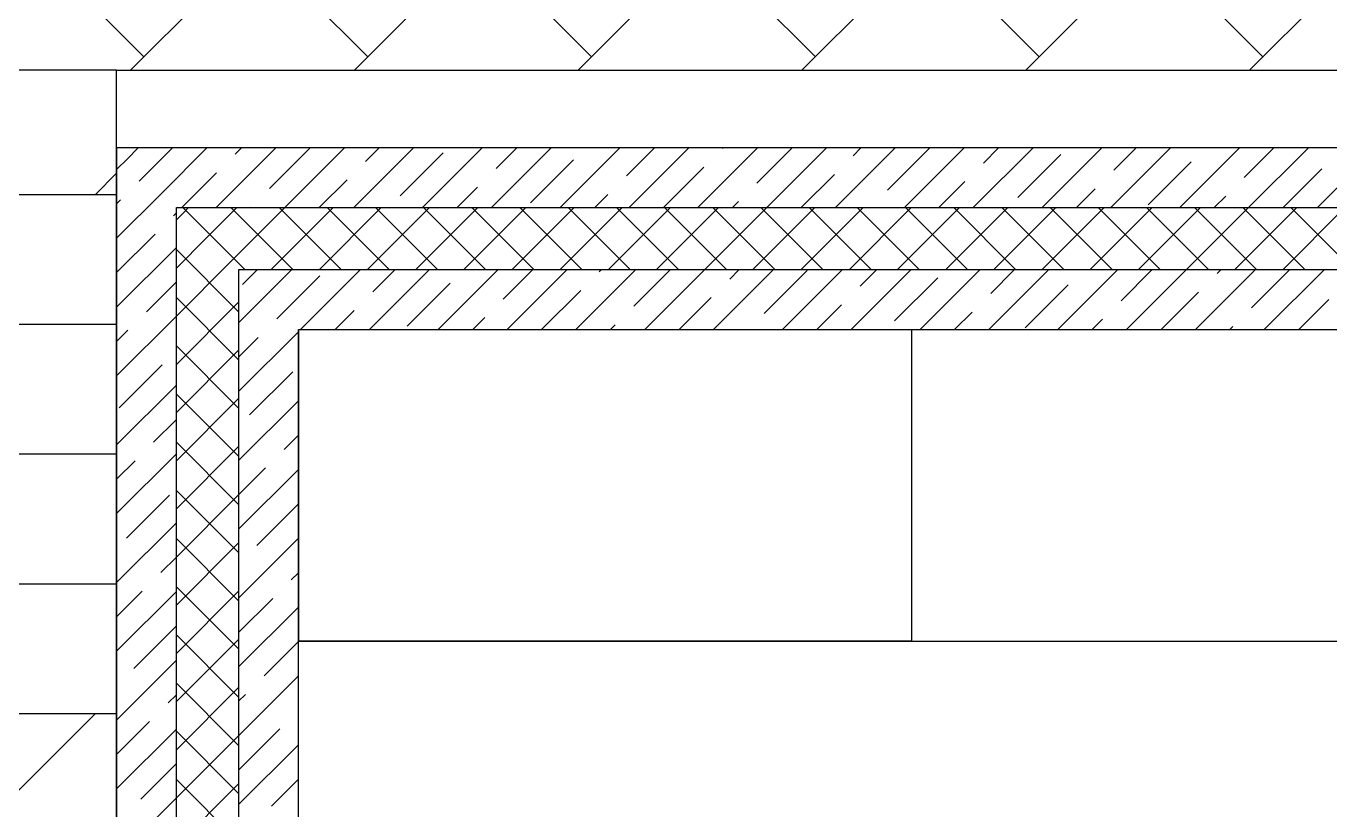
# Model space of a CAD drawing. Header units: millimetres. Extents: x 53645 to 137188, y 78097 to 135533.
# Drawn here: x 62177 to 64688, y 92928 to 94438 of the extents above; entities that cross this region are included whole.
import ezdxf

# ---------------------------------------------------------------- set-up
doc = ezdxf.new("R2010")
doc.units = ezdxf.units.MM
doc.layers.add('GP-POKRITIE1', color=7, linetype='Continuous', lineweight=9)

# ---------------------------------------------------------------- blocks, each defined once
blk = doc.blocks.new('3432')
h = blk.add_hatch()
h.set_pattern_fill('DOLMIT', color=0, scale=1000)
h.set_pattern_definition([(0, (-34939.94, -41137.03), (0, 250), []), (45, (-34939.94, -41137), (-500, 500), [353.553, -707.107])])
h.paths.add_polyline_path([(-16750.5, 9650), (-19750.5, 9650), (-19750.5, 5124.9), (-19750.5, 0), (-16750.5, 0)])
at = {"color": 0}
for points in [[(-16750.5, 9650), (-19750.5, 9650), (-19750.5, 5124.9), (-19750.5, 0), (-16750.5, 0)], [(-16400.5, 9150.1), (-15219.4, 9150.1), (-15219.4, 8550.1), (-16400.5, 8550.1)], [(-16400.5, 9149.8), (-16400.5, 8550.2), (-15900.5, 8550.2), (-15900.5, 8550.2), (-12720.5, 8550), (-12720.5, 5900), (-12120.5, 5900), (-12120.5, 9150)]]:
    blk.add_lwpolyline(points, close=True, dxfattribs=at)
for points in [[(-16750.5, 9650), (-5175.3, 9650)], [(-16750.5, 9500), (-16750.5, 7730.1)], [(-7150.5, 9500), (-16750.5, 9500)], [(-16729.8, 9479.3), (-16709.1, 9500)], [(-16696.6, 9446.2), (-16642.8, 9500)], [(-16663.5, 9413), (-16576.5, 9500)], [(-16558.9, 9385), (-16443.9, 9500)], [(-16522.1, 9488.1), (-16510.2, 9500)], [(-16455.8, 9421.8), (-16377.7, 9500)], [(-16426.4, 9385), (-16311.4, 9500)], [(-16293.8, 9385), (-16178.8, 9500)], [(-16270.9, 9474.2), (-16245.1, 9500)], [(-16161.2, 9385), (-16046.2, 9500)], [(-16028.6, 9385), (-15913.6, 9500)], [(-16019.6, 9460.3), (-15979.9, 9500)], [(-15896, 9385), (-15781, 9500)], [(-15768.4, 9446.3), (-15714.7, 9500)], [(-15763.4, 9385), (-15648.4, 9500)], [(-15630.9, 9385), (-15515.9, 9500)], [(-15583.5, 9498.7), (-15582.2, 9500)], [(-15517.2, 9432.4), (-15449.6, 9500)], [(-15498.3, 9385), (-15383.3, 9500)], [(-15365.7, 9385), (-15250.7, 9500)], [(-15332.2, 9484.8), (-15317, 9500)], [(-15265.9, 9418.5), (-15184.4, 9500)], [(-15233.1, 9385), (-15118.1, 9500)], [(-15100.5, 9385), (-14985.5, 9500)], [(-15081, 9470.9), (-15051.8, 9500)], [(-14968, 9385), (-14853, 9500)], [(-14835.4, 9385), (-14720.4, 9500)], [(-14829.7, 9456.9), (-14786.7, 9500)], [(-14702.8, 9385), (-14587.8, 9500)], [(-14578.5, 9443), (-14521.5, 9500)], [(-14570.2, 9385), (-14455.2, 9500)], [(-14437.6, 9385), (-14322.6, 9500)], [(-16750.5, 9458.6), (-16729.8, 9479.3)], [(-16204.6, 9407.9), (-16121.7, 9490.7)], [(-15953.4, 9394), (-15870.5, 9476.8)], [(-15014.7, 9404.6), (-14931.8, 9487.4)], [(-14763.4, 9390.6), (-14680.6, 9473.5)], [(-16707.1, 9435.7), (-16696.6, 9446.2)], [(-16625.2, 9385), (-16557.9, 9452.3)], [(-15697.2, 9385), (-15619.2, 9462.9)], [(-15432, 9385), (-15368, 9449)], [(-14503.9, 9385), (-14429.3, 9459.6)], [(-16360.1, 9385), (-16306.7, 9438.4)], [(-16094.9, 9385), (-16055.4, 9424.5)], [(-15166.8, 9385), (-15116.8, 9435.1)], [(-14901.7, 9385), (-14865.5, 9421.1)], [(-16750.5, 9326.1), (-16663.5, 9413)], [(-16750.5, 9392.3), (-16742.9, 9399.9)], [(-15829.7, 9385), (-15804.2, 9410.5)], [(-15564.6, 9385), (-15553, 9396.6)], [(-14636.5, 9385), (-14614.3, 9407.2)], [(-16640.8, 9369.4), (-16635.5, 9374.8)], [(-16635.5, 7730.1), (-16635.5, 9385)], [(-16635.5, 7730.1), (-16635.5, 9385)], [(-16635.5, 9385), (-7150.5, 9385)], [(-16635.5, 9385), (-7150.5, 9385)], [(-16635.5, 9361.5), (-16623.7, 9373.3)], [(-16623.7, 9373.3), (-16612, 9385)], [(-16503.2, 9265), (-16623.2, 9385)], [(-16577.3, 9326.8), (-16519.2, 9385)], [(-16530.9, 9280.4), (-16426.4, 9385)], [(-16410.4, 9265), (-16530.4, 9385)], [(-16492.7, 9385), (-16491.6, 9386)], [(-16453.6, 9265), (-16333.6, 9385)], [(-16317.6, 9265), (-16437.6, 9385)], [(-16360.7, 9265), (-16240.7, 9385)], [(-16224.8, 9265), (-16344.8, 9385)], [(-16267.9, 9265), (-16147.9, 9385)], [(-16132, 9265), (-16252, 9385)], [(-16175.1, 9265), (-16055.1, 9385)], [(-16039.2, 9265), (-16159.2, 9385)], [(-16082.3, 9265), (-15962.3, 9385)], [(-15946.4, 9265), (-16066.4, 9385)], [(-15989.5, 9265), (-15869.5, 9385)], [(-15853.6, 9265), (-15973.6, 9385)], [(-15896.7, 9265), (-15776.7, 9385)], [(-15760.8, 9265), (-15880.8, 9385)], [(-15803.9, 9265), (-15683.9, 9385)], [(-15667.9, 9265), (-15787.9, 9385)], [(-15711.1, 9265), (-15591.1, 9385)], [(-15575.1, 9265), (-15695.1, 9385)], [(-15618.3, 9265), (-15498.3, 9385)], [(-15482.3, 9265), (-15602.3, 9385)], [(-15525.5, 9265), (-15405.5, 9385)], [(-15389.5, 9265), (-15509.5, 9385)], [(-15432.7, 9265), (-15312.7, 9385)], [(-15296.7, 9265), (-15416.7, 9385)], [(-15339.9, 9265), (-15219.9, 9385)], [(-15203.9, 9265), (-15323.9, 9385)], [(-15247.1, 9265), (-15127.1, 9385)], [(-15111.1, 9265), (-15231.1, 9385)], [(-15154.2, 9265), (-15034.2, 9385)], [(-15018.3, 9265), (-15138.3, 9385)], [(-15061.4, 9265), (-14941.4, 9385)], [(-14925.5, 9265), (-15045.5, 9385)], [(-14968.6, 9265), (-14848.6, 9385)], [(-14832.7, 9265), (-14952.7, 9385)], [(-14875.8, 9265), (-14755.8, 9385)], [(-14739.9, 9265), (-14859.9, 9385)], [(-14783, 9265), (-14663, 9385)], [(-14647.1, 9265), (-14767.1, 9385)], [(-14690.2, 9265), (-14570.2, 9385)], [(-14554.3, 9265), (-14674.3, 9385)], [(-14597.4, 9265), (-14477.4, 9385)], [(-14461.4, 9265), (-14581.4, 9385)], [(-14504.6, 9265), (-14384.6, 9385)], [(-14368.6, 9265), (-14488.6, 9385)], [(-16750.5, 9259.8), (-16676.6, 9333.6)], [(-16635.5, 9268.7), (-16577.3, 9326.8)], [(-16750.5, 9193.5), (-16635.5, 9308.5)], [(-16515.5, 9184.4), (-16635.5, 9304.4)], [(-16635.5, 9175.9), (-16530.9, 9280.4)], [(-16693.2, 9184.5), (-16635.5, 9242.2)], [(-16515.5, 9265), (-16515.5, 7730.1)], [(-16515.5, 9265), (-16515.5, 7730.1)], [(-7150.5, 9265), (-16515.5, 9265)], [(-7150.5, 9265), (-16515.5, 9265)], [(-16508.2, 9236.9), (-16497.8, 9247.3)], [(-16497.8, 9247.3), (-16480.1, 9265)], [(-16464.6, 9214.2), (-16413.8, 9265)], [(-16431.5, 9181), (-16359.1, 9253.4)], [(-16396.2, 9150), (-16281.2, 9265)], [(-16263.6, 9150), (-16148.6, 9265)], [(-16257, 9222.9), (-16214.9, 9265)], [(-16131, 9150), (-16016, 9265)], [(-16005.7, 9209), (-15949.7, 9265)], [(-15998.4, 9150), (-15883.4, 9265)], [(-15865.9, 9150), (-15750.9, 9265)], [(-15820.8, 9261.4), (-15817.2, 9265)], [(-15754.5, 9195.1), (-15684.6, 9265)], [(-15733.3, 9150), (-15618.3, 9265)], [(-15600.7, 9150), (-15485.7, 9265)], [(-15569.5, 9247.5), (-15552, 9265)], [(-15503.2, 9181.2), (-15420.4, 9264)], [(-15468.1, 9150), (-15353.1, 9265)], [(-15335.5, 9150), (-15220.5, 9265)], [(-15318.3, 9233.5), (-15286.8, 9265)], [(-15252, 9167.2), (-15169.1, 9250.1)], [(-15203, 9150), (-15088, 9265)], [(-15070.4, 9150), (-14955.4, 9265)], [(-15067, 9219.6), (-15021.7, 9265)], [(-14937.8, 9150), (-14822.8, 9265)], [(-14815.8, 9205.7), (-14756.5, 9265)], [(-14805.2, 9150), (-14690.2, 9265)], [(-14672.6, 9150), (-14557.6, 9265)], [(-14630.8, 9258.1), (-14623.9, 9265)], [(-14564.6, 9191.8), (-14491.3, 9265)], [(-14540, 9150), (-14425, 9265)], [(-16190.7, 9156.6), (-16107.8, 9239.5)], [(-15932.2, 9150), (-15856.6, 9225.6)], [(-15000.8, 9153.3), (-14917.9, 9236.2)], [(-14738.9, 9150), (-14666.6, 9222.3)], [(-16515.5, 9091.6), (-16635.5, 9211.6)], [(-16635.5, 9083.1), (-16515.5, 9203.1)], [(-16515.5, 9163.3), (-16464.6, 9214.2)], [(-15667, 9150), (-15605.3, 9211.7)], [(-15401.8, 9150), (-15354.1, 9197.7)], [(-14473.7, 9150), (-14415.4, 9208.3)], [(-16750.5, 9060.9), (-16635.5, 9175.9)], [(-16441.9, 9170.6), (-16431.5, 9181)], [(-16329.9, 9150), (-16292.8, 9187.1)], [(-16064.7, 9150), (-16041.5, 9173.2)], [(-15136.7, 9150), (-15102.8, 9183.8)], [(-14871.5, 9150), (-14851.6, 9169.9)], [(-16750.5, 9127.2), (-16729, 9148.7)], [(-16515.5, 9030.7), (-16400.5, 9145.7)], [(-16400.5, 7730.1), (-16400.5, 9150)], [(-16400.5, 9150), (-7150.5, 9150)], [(-15799.6, 9150), (-15790.3, 9159.3)], [(-14606.3, 9150), (-14600.4, 9156)], [(-16515.5, 8998.8), (-16635.5, 9118.8)], [(-16515.5, 9097), (-16477.7, 9134.8)], [(-16635.5, 8990.3), (-16515.5, 9110.3)], [(-16745.5, 8999.5), (-16662.7, 9082.4)], [(-16494.3, 8985.6), (-16411.4, 9068.5)], [(-16750.5, 8928.3), (-16635.5, 9043.3)], [(-16515.5, 8906), (-16635.5, 9026)], [(-16635.5, 8897.5), (-16515.5, 9017.5)], [(-16515.5, 8898.1), (-16400.5, 9013.1)], [(-16679.2, 8933.2), (-16635.5, 8977)], [(-16428, 8919.3), (-16400.5, 8946.8)], [(-16515.5, 8813.2), (-16635.5, 8933.2)], [(-16635.5, 8804.7), (-16515.5, 8924.7)], [(-16750.5, 8795.7), (-16635.5, 8910.7)], [(-16750.5, 8862), (-16715, 8897.4)], [(-16515.5, 8831.8), (-16463.8, 8883.5)], [(-16515.5, 8765.6), (-16400.5, 8880.6)], [(-16515.5, 8720.4), (-16635.5, 8840.4)], [(-16731.6, 8748.3), (-16648.8, 8831.2)], [(-16635.5, 8711.8), (-16515.5, 8831.8)], [(-16480.4, 8734.4), (-16400.5, 8814.3)], [(-16750.5, 8663.1), (-16635.5, 8778.1)], [(-16515.5, 8627.6), (-16635.5, 8747.6)], [(-16515.5, 8633), (-16400.5, 8748)], [(-16635.5, 8619), (-16515.5, 8739)], [(-16665.3, 8682), (-16635.5, 8711.8)], [(-16414.1, 8668.1), (-16400.5, 8681.7)], [(-16750.5, 8596.8), (-16701.1, 8646.2)], [(-16750.5, 8530.6), (-16635.5, 8645.6)], [(-16515.5, 8534.8), (-16635.5, 8654.8)], [(-16635.5, 8526.2), (-16515.5, 8646.2)], [(-16515.5, 8566.7), (-16449.9, 8632.3)], [(-16515.5, 8500.4), (-16400.5, 8615.4)], [(-16717.7, 8497), (-16635.5, 8579.3)], [(-16515.5, 8442), (-16635.5, 8562)], [(-16635.5, 8433.4), (-16515.5, 8553.4)], [(-16466.5, 8483.1), (-16400.5, 8549.1)], [(-16750.5, 8398), (-16635.5, 8513)], [(-16515.5, 8349.2), (-16635.5, 8469.2)], [(-16515.5, 8367.8), (-16400.5, 8482.8)], [(-16651.4, 8430.8), (-16635.5, 8446.7)], [(-16635.5, 8340.6), (-16515.5, 8460.6)], [(-16515.5, 8434.1), (-16502.2, 8447.3)], [(-16750.5, 8331.7), (-16687.2, 8395)], [(-16750.5, 8265.4), (-16635.5, 8380.4)], [(-16515.5, 8256.4), (-16635.5, 8376.4)], [(-16635.5, 8247.8), (-16515.5, 8367.8)], [(-16515.5, 8301.5), (-16436, 8381)], [(-16515.5, 8235.2), (-16400.5, 8350.2)], [(-16703.8, 8245.8), (-16635.5, 8314.1)], [(-16515.5, 8163.6), (-16635.5, 8283.6)], [(-16635.5, 8155), (-16515.5, 8275)], [(-16452.5, 8231.9), (-16400.5, 8283.9)], [(-16750.5, 8132.8), (-16635.5, 8247.8)]]:
    blk.add_lwpolyline(points, dxfattribs=at)

msp = doc.modelspace()

# ---------------------------------------------------------------- hatches: boundary and pattern name
at = {"layer": 'GP-POKRITIE1', "ltscale": 100}
h = msp.add_hatch(dxfattribs=at)
h.set_pattern_fill('AR-HBONE', color=252, scale=3, angle=90)
h.set_pattern_definition([(135, (91714.96, -74594.3), (-431.0523, 7e-14), [914.4, -304.8]), (225, (91499.43, -74378.8), (-431.0523, 7e-14), [914.4, -304.8])])
h.paths.add_polyline_path([(61350.8, 95352.7), (73026, 95352.9), (73026, 96202.8), (77926, 96202.8), (77926, 95352.8), (89579.3, 95352.8), (83067.3, 84852.8), (80101, 84852.8), (80101, 83702.8), (59350.8, 83702.5), (59350.8, 84702.8), (76101.3, 84702.8), (76200.8, 84702.8), (79101.6, 84702.8), (79101.6, 87352.8), (83151.2, 87352.8), (83151.3, 88102.8), (83001.5, 88102.8), (83001.5, 93602.8), (83151.5, 93602.8), (83151.5, 94352.8), (76926.8, 94352.8), (76926.7, 95202.8), (73926.3, 95202.8), (73926.3, 94352.9), (61350.8, 94352.7)])

# ---------------------------------------------------------------- next in the draw order: block references
msp.add_blockref('3432', (79101.6, 84702.8))

doc.saveas('drawing.dxf')
